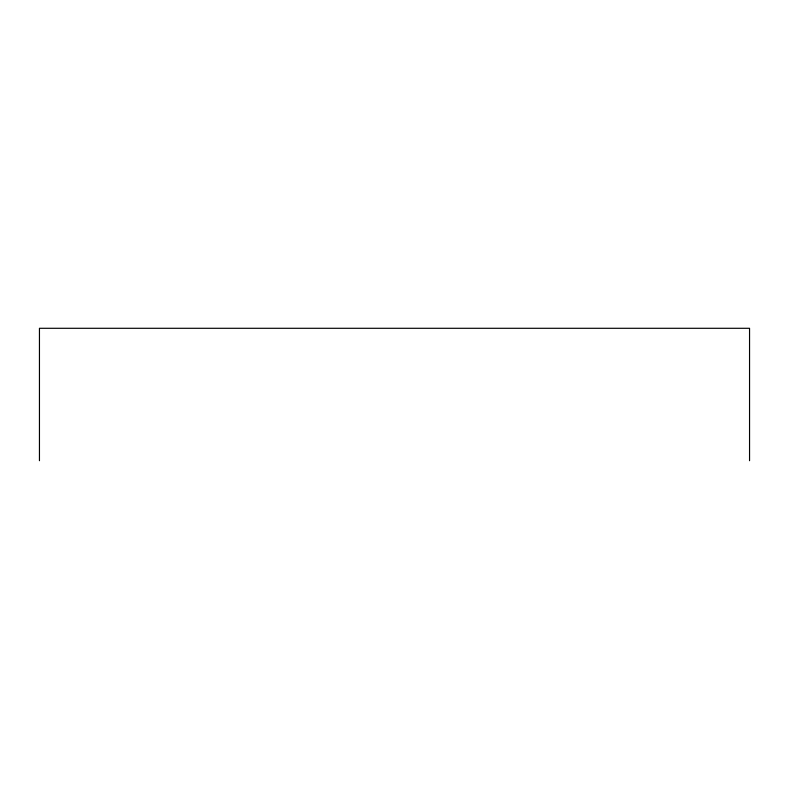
<?xml version="1.0" encoding="UTF-8"?>
<svg xmlns="http://www.w3.org/2000/svg" width="789" height="789" viewBox="0 0 789 789"><rect width="100%" height="100%" fill="white"/><g stroke="black" fill="none" stroke-linecap="round" stroke-linejoin="round"><path stroke-width="1.18" d="M749.55 460.707L749.55 328.293L39.45 328.293L39.45 460.707"/></g></svg>
